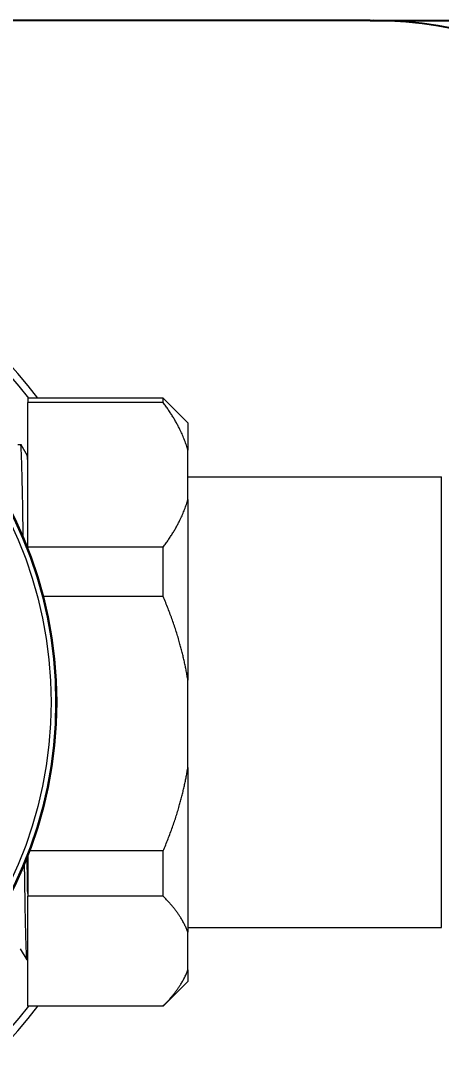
# Model space of a CAD drawing. Header units: millimetres. Extents: x 2.27 to 5, y 4.62 to 5.66.
# Drawn here: x 2.4794 to 2.512, y 5.4416 to 5.5216 of the extents above; entities that cross this region are included whole.
import ezdxf

# ---------------------------------------------------------------- set-up
doc = ezdxf.new("R2010")
doc.units = ezdxf.units.MM
doc.linetypes.add('ACAD_ISO07W100', pattern=[3, 0, -3])
doc.styles.get("Standard").update_dxf_attribs({"font": 'arial.ttf'})
doc.dimstyles.new('cotas baños', dxfattribs={"dimtxt": 0.02, "dimasz": 0.015, "dimexe": 0.01, "dimexo": 0, "dimgap": 0.01, "dimtad": 1, "dimdsep": 46, "dimtxsty": 'Standard', "dimcen": 2.5, "dimadec": 0, "dimazin": 0, "dimtfac": 1, "dimtmove": 0, "dimatfit": 3, "dimfxl": 0, "dimarcsym": 0})

# ---------------------------------------------------------------- blocks, each defined once
blk = doc.blocks.new('SE2')
at = {"color": 7, "linetype": 'Continuous'}
for q in [(128.3507127086128, 393.0225371118055), (154.1958411798507, 393.0225371118055)]:
    blk.add_line((154.1481483859375, 393.0225371118055), q, dxfattribs=at)
blk.add_arc((154.1958411798507, 385.9156171118053), 7.106919999999995, 17.55821374510212, 90, dxfattribs=at)
blk = doc.blocks.new('110-32-planta')
at = {"linetype": 'Continuous', "lineweight": 5}
for p, q in [((7.798299557537943, 4.103460785726351), (7.798299557537943, 4.10312668568174)), ((7.808806745959059, 4.103460785726351), (7.798299557537943, 4.103460785726351)), ((7.808806745959059, 4.10312668568174), (7.798299557537943, 4.10312668568174)), ((7.798299557537943, 4.091930156571894), (7.798299557537943, 4.10312668568174)), ((7.808806745959059, 4.10312668568174), (7.808806745959059, 4.103460785726351)), ((7.810715557537947, 4.101551974147465), (7.808806745959059, 4.103460785726351)), ((7.810715557537947, 4.101551974147465), (7.810715557537947, 4.09944799730886)), ((7.797546731486207, 4.099889585726348), (7.797755316923016, 4.099889585726348)), ((7.797759354146577, 4.099886076791484), (7.798262065802348, 4.09901551459081)), ((7.79825994588188, 4.099019185726351), (7.798299557537943, 4.099019185726351)), ((7.810715557537947, 4.095608844944774), (7.810715557537947, 4.09944799730886)), ((7.810715557537947, 4.09738078572635), (7.830363557537942, 4.09738078572635)), ((7.830363557537942, 4.062436785726351), (7.830363557537942, 4.09738078572635)), ((7.810715557537947, 4.095608844944774), (7.810715557537947, 4.081617057147646)), ((7.808806745959059, 4.091930156571894), (7.798299557537943, 4.091930156571894)), ((7.798299557537943, 4.091930156571894), (7.798299557537943, 4.091868680303833)), ((7.808806745959059, 4.088094379274139), (7.808806745959059, 4.091930156571894)), ((7.808806745959059, 4.088094379274139), (7.799520969953497, 4.088094379274139)), ((7.810715557537947, 4.074857194926583), (7.810715557537947, 4.081617057147646)), ((7.810715557537947, 4.074857194926583), (7.810715557537947, 4.062077845565134)), ((7.798299557537943, 4.06794889114888), (7.798299557537943, 4.064876479318752)), ((7.808806745959059, 4.068379872800089), (7.798464981326957, 4.068379872800089)), ((7.808806745959059, 4.064876479318752), (7.808806745959059, 4.068379872800089)), ((7.808806745959059, 4.064876479318752), (7.798299557537943, 4.064876479318752)), ((7.798299557537943, 4.056358501954544), (7.798299557537943, 4.064876479318752)), ((7.810715557537947, 4.062436785726351), (7.830363557537942, 4.062436785726351)), ((7.810715557537947, 4.059157135708158), (7.810715557537947, 4.062077845565134)), ((7.798253805373761, 4.059931494661213), (7.797751093717991, 4.060802056861888)), ((7.798257842597322, 4.05992798572635), (7.798299557537943, 4.05992798572635)), ((7.810715557537947, 4.059157135708158), (7.810715557537947, 4.058265597305237)), ((7.810715557537947, 4.058265597305237), (7.808806745959059, 4.05635678572635)), ((7.808806745959059, 4.056358501954544), (7.798299557537943, 4.056358501954544)), ((7.798299557537943, 4.056358501954544), (7.798299557537943, 4.05635678572635)), ((7.808806745959059, 4.05635678572635), (7.798299557537943, 4.05635678572635)), ((7.808806745959059, 4.05635678572635), (7.808806745959059, 4.056358501954544))]:
    blk.add_line(p, q, dxfattribs=at)
for radius in [0.0327752423231971, 0.0326809355198816, 0.0323251940586343]:
    blk.add_circle((7.767784357537947, 4.07990878572637), radius, dxfattribs=at)
for centre, radius, start, end in [((7.767784357537947, 4.079908785726274), 0.0391714225744384, 36.95980833401413, 150.0893255602447), ((7.767784357537947, 4.079908785726278), 0.0386114951278725, 37.58760779660308, 149.6101848602713), ((7.767784357537947, 4.079908785726274), 0.0391714225744384, 209.9106744397554, 323.0401916659858), ((7.767784357537947, 4.079908785726278), 0.0386114951278725, 210.3898151397287, 322.4123922033968)]:
    blk.add_arc(centre, radius, start, end, dxfattribs=at)
for points, weights in [([(7.810715557537947, 4.09944799730886), (7.810228169021612, 4.101209657086773), (7.808806745959059, 4.103126685681743)], [1.312043869455251, 1.297345514403761, 1.256300356945755]), ([(7.798299557537943, 4.098681804127764), (7.798280341083058, 4.098983866956817), (7.798262065802348, 4.09901551459081)], [0.972068965282258, 0.9805706404651754, 0.9962079717573182]), ([(7.808806745959059, 4.091930156571891), (7.810228169021612, 4.093847185166858), (7.810715557537947, 4.095608844944774)], [1.256300356945754, 1.297345514403761, 1.312043869455251]), ([(7.810715557537947, 4.081617057147643), (7.810228169021612, 4.08471893387713), (7.808806745959059, 4.088094379274143)], [1.312043869455252, 1.297345514403762, 1.256300356945754]), ([(7.808806745959059, 4.068379872800083), (7.810228169021612, 4.071755318197105), (7.810715557537947, 4.074857194926586)], [1.256300356945754, 1.297345514403762, 1.312043869455252]), ([(7.810715557537947, 4.062077845565138), (7.810228169021612, 4.063418062516699), (7.808806745959059, 4.064876479318752)], [1.31204386945525, 1.29734551440376, 1.256300356945754]), ([(7.808806745959059, 4.056358501954544), (7.810228169021612, 4.057816918756596), (7.810715557537947, 4.059157135708161)], [1.256300356945753, 1.29734551440376, 1.31204386945525])]:
    blk.add_rational_spline(points, weights, degree=2, dxfattribs=at)
for points, weights, knots in [([(7.797952621686164, 4.092718639262904), (7.797942699681327, 4.093404974983576), (7.797933094700795, 4.094037344899884), (7.797844205811906, 4.099889585726351), (7.797755316923016, 4.099889585726348)], [0.9843971520322063, 0.9911755893489508, 1, 0.9238795325112868, 1], [0.5184181893565734, 0.5184181893565734, 0.5184181893565734, 0.5208333333333334, 0.5208333333333334, 0.5416666666666666, 0.5416666666666666, 0.5416666666666666]), ([(7.798299557537943, 4.065087411240163), (7.798294051050376, 4.065424650645788), (7.798288650256352, 4.065780226552821), (7.798273910931619, 4.066750629929849), (7.798258475295504, 4.067844596725723)], [0.9906896513604548, 0.995018873668216, 1, 0.986522075521952, 0.9778169658788336], [0.4778033872666697, 0.4778033872666697, 0.4778033872666697, 0.4791666666666667, 0.4791666666666667, 0.4828554261101673, 0.4828554261101673, 0.4828554261101673]), ([(7.798257842597322, 4.05992798572635), (7.798168953708433, 4.059927985726353), (7.798080064819543, 4.065780226552821), (7.798068728009916, 4.066526616129483), (7.798056959533668, 4.067347492888714)], [1, 0.9238795325112868, 1, 0.9896010468110312, 0.9820433328050038], [0.625, 0.625, 0.625, 0.6458333333333334, 0.6458333333333334, 0.6486794122560048, 0.6486794122560048, 0.6486794122560048])]:
    blk.add_rational_spline(points, weights, degree=2, knots=knots, dxfattribs=at)
blk = doc.blocks.new('*D9')
at = {"color": 0, "linetype": 'ACAD_ISO07W100', "lineweight": -2, "ltscale": 0.01, "transparency": 16777216}
for p, q in [((2.506496082748573, 5.521612077593453), (2.714632724220418, 5.521612077593453)), ((2.449422560878904, 4.860612077593454), (2.714632724220418, 4.860612077593454))]:
    blk.add_line(p, q, dxfattribs=at)
at = {"color": 0, "lineweight": -2, "ltscale": 0.01, "transparency": 16777216}
blk.add_line((2.704632724220418, 5.506612077593453), (2.704632724220418, 4.875612077593454), dxfattribs=at)
at = {"color": 0, "ltscale": 0.01, "transparency": 16777216}
for points in [[(2.702132724220418, 5.506612077593453), (2.707132724220418, 5.506612077593453), (2.704632724220418, 5.521612077593453)], [(2.702132724220418, 4.875612077593454), (2.707132724220418, 4.875612077593454), (2.704632724220418, 4.860612077593454)]]:
    blk.add_solid(points, dxfattribs=at)
at = {"layer": 'Defpoints', "color": 0, "ltscale": 0.01, "transparency": 16777216}
for p in [(2.506496082748573, 5.521612077593453), (2.449422560878904, 4.860612077593454), (2.704632724220418, 4.860612077593454)]:
    blk.add_point(p, dxfattribs=at)
at = {"color": 0, "lineweight": 9, "ltscale": 0.01, "transparency": 16777216, "insert": (2.684421264465983, 5.191112077593454), "char_height": 0.02, "attachment_point": 5, "rotation": 90}
blk.add_mtext('0.66', dxfattribs=at)

msp = doc.modelspace()

# ---------------------------------------------------------------- block references
msp.add_blockref('110-32-planta', (-5.318361796659047, 1.388880700303909))
at = {"xscale": 0.0044247438065974, "yscale": 0.0044247438065974, "zscale": 0.0044247438065974}
msp.add_blockref('SE2', (1.824430017879436, 3.782588040654786), dxfattribs=at)

# ---------------------------------------------------------------- dimensions: what is measured, and where the dimension line sits
at = {"color": 253, "lineweight": 9, "ltscale": 0.01}
dim = msp.add_linear_dim(base=(2.704632724220418, 4.860612077593454), p1=(2.506496082748573, 5.521612077593453), p2=(2.449422560878904, 4.860612077593454), angle=90, dimstyle='cotas baños', dxfattribs=at)
dim.commit()
dim.dimension.update_dxf_attribs({"geometry": '*D9', "text_midpoint": (2.684421264465983, 5.191112077593454)})

doc.saveas('drawing.dxf')
